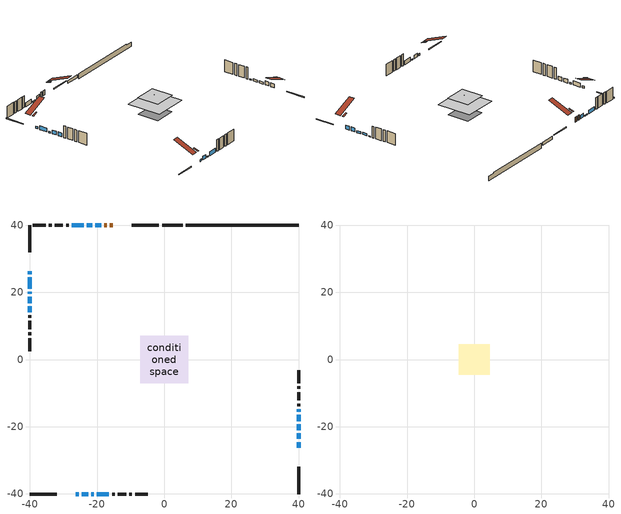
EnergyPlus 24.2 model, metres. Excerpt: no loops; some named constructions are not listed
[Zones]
conditioned space
 floor adiabatic (Floor3 construction): -1.03,-1.03 -1.03,1.03 1.03,1.03 1.03,-1.03 z1.22
 floor adiabatic (AdiabaticFloorConstruction): -7.12,-7.12 -7.12,7.12 7.12,7.12 7.12,-7.12 z3.66
 floor foundation (Slab1 construction): -4.47,-4.47 -4.47,4.47 4.47,4.47 4.47,-4.47 z-0.91
 floor foundation (Slab2 construction): -1.03,-1.03 -1.03,1.03 1.03,1.03 1.03,-1.03 z0
 wall outside (RimJoist1 construction): -1.56,40.01 -9.6,40.01 / -40.01,-40.01 -31.97,-40.01 / -40.01,40.01 -40.01,31.97 / 40.01,-40.01 40.01,-31.97 z1.22:1.52
 wall outside (AdiabaticWallConstruction 1): -15.31,40.01 -16.16,40.01 / -17.09,40.01 -17.79,40.01 z1.22:3.25
 wall outside (AdiabaticWallConstruction): -26.26,-40.01 -25.42,-40.01 / -40.01,26.26 -40.01,25.35 z1.22:2.06; 40.01,-26.26 40.01,-24.56 / 40.01,-23.63 40.01,-21.93 / -40.01,24.42 -40.01,21.02 z1.22:2.82; 40.01,-21 40.01,-19.3 z1.22:2.11; -18.71,40.01 -20.54,40.01 / -24.5,-40.01 -22.67,-40.01 z1.22:2.72; 40.01,-18.37 40.01,-16.47 z1.22:2.16; 40.01,-15.54 40.01,-14.77 / -21.47,40.01 -23,40.01 / -21.74,-40.01 -20.97,-40.01 z1.22:1.63; -23.93,40.01 -27.54,40.01 / -20.05,-40.01 -16.44,-40.01 / -40.01,18.6 -40.01,16.8 / -40.01,15.87 -40.01,14.06 z1.22:2.77; -40.01,20.09 -40.01,19.53 z1.22:1.78
 wall outside (Wall1 construction): -28.46,40.01 -29.19,40.01 / -15.51,-40.01 -14.78,-40.01 / -40.01,13.13 -40.01,12.41 / 40.01,-13.85 40.01,-13.12 z1.22:6.1
 wall outside (Wall2 construction): -30.12,40.01 -32.61,40.01 / -13.85,-40.01 -11.36,-40.01 / -40.01,11.48 -40.01,8.99 / 40.01,-12.19 40.01,-9.7 z1.22:6.1
 wall outside (Wall3 construction): -33.54,40.01 -34.38,40.01 / -10.44,-40.01 -9.6,-40.01 / -40.01,8.06 -40.01,7.22 / 40.01,-8.77 40.01,-7.93 z1.22:6.1
 wall outside (Wall4 construction): -35.31,40.01 -39.08,40.01 / -8.67,-40.01 -4.89,-40.01 / -40.01,6.29 -40.01,2.52 / 40.01,-7 40.01,-3.23 z1.22:6.1
 wall foundation (FoundationWall1 construction): 6.39,40.01,-0.91 6.39,40.01,1.22 36.65,40.01,1.22 36.65,40.01,0.85 40.01,40.01,0.85 40.01,40.01,-0.91
 wall foundation (FoundationWall2 construction): 5.46,40.01 -0.64,40.01 z0:1.14
 window (WindowConstruction): -26.26,-40.01 -25.42,-40.01 z1.22:2.06
 window (WindowConstruction 6): 40.01,-26.26 40.01,-24.56 z1.22:2.82
 window (WindowConstruction 7): 40.01,-23.63 40.01,-21.93 z1.22:2.82
 window (WindowConstruction 8): 40.01,-21 40.01,-19.3 z1.22:2.11
 window (WindowConstruction 9): -18.71,40.01 -20.54,40.01 z1.22:2.72
 window (WindowConstruction 10): -24.5,-40.01 -22.67,-40.01 z1.22:2.72
 window (WindowConstruction 11): -40.01,26.26 -40.01,25.35 z1.22:2.06
 window (WindowConstruction 12): -40.01,24.42 -40.01,21.02 z1.22:2.82
 window (WindowConstruction 1): 40.01,-18.37 40.01,-16.47 z1.22:2.16
 window (WindowConstruction 14): 40.01,-15.54 40.01,-14.78 z1.22:1.63
 window (WindowConstruction 15): -21.47,40.01 -23,40.01 z1.22:1.63
 window (WindowConstruction 16): -21.74,-40.01 -20.97,-40.01 z1.22:1.63
 window (WindowConstruction 2): -23.93,40.01 -27.53,40.01 z1.22:2.77
 window (WindowConstruction 3): -20.05,-40.01 -16.44,-40.01 z1.22:2.77
 window (WindowConstruction 13): -40.01,20.09 -40.01,19.53 z1.22:1.78
 window (WindowConstruction 4): -40.01,18.6 -40.01,16.8 z1.22:2.77
 window (WindowConstruction 5): -40.01,15.87 -40.01,14.06 z1.22:2.77
 door (Door): -15.31,40.01 -16.16,40.01 z1.22:3.25
 door (Door 1): -17.09,40.01 -17.78,40.01 z1.22:3.25
 ceiling adiabatic (AdiabaticFloorConstruction): 7.12,-7.12 7.12,7.12 -7.12,7.12 -7.12,-7.12 z3.66
attic - vented
 floor to conditioned space (Floor1 construction Reversed): -4.59,-4.59 -4.59,4.59 4.59,4.59 4.59,-4.59 z6.1
 floor to conditioned space (Floor2 construction Reversed): -1.03,-1.03 -1.03,1.03 1.03,1.03 1.03,-1.03 z6.1
 roof outside (Roof1 construction): -12.92,40.01,6.1 -12.92,31.18,9.78 -10.53,31.18,9.78 -10.53,40.01,6.1; -28.65,-40.01,6.1 -28.65,-31.18,9.78 -31.04,-31.18,9.78 -31.04,-40.01,6.1; -40.01,28.65,6.1 -31.18,28.65,9.78 -31.18,31.04,9.78 -40.01,31.04,6.1; 40.01,-28.65,6.1 31.18,-28.65,9.78 31.18,-31.04,9.78 40.01,-31.04,6.1
 roof outside (Roof2 construction): -14.38,40.01,6.1 -14.38,38.01,6.76 -13.85,38.01,6.76 -13.85,40.01,6.1; -27.19,-40.01,6.1 -27.19,-38.01,6.76 -27.72,-38.01,6.76 -27.72,-40.01,6.1; -40.01,27.19,6.1 -38.01,27.19,6.76 -38.01,27.72,6.76 -40.01,27.72,6.1; 40.01,-27.19,6.1 38.01,-27.19,6.76 38.01,-27.72,6.76 40.01,-27.72,6.1
[Material] Roughness=Rough; Thermal Absorptance=0.9
Name | Thickness {m} | Conductivity {W/m-K} | Density {kg/m3} | Specific Heat {J/kg-K} | Solar Absorptance | Visible Absorptance
ceiling loosefill ins | 0.0846667 | 0.0480833 | 16.02 | 1046.75 | 0.7 | 0.7
ceiling stud and cavity | 0.1397 | 0.118237 | 65.682 | 1177.47 | 0.7 | 0.7
ceiling stud and cavity 1 | 0.0889 | 7.21176 | 20.9862 | 1087.66 | 0.7 | 0.7
gypsum board | 0.0127 | 0.160291 | 801 | 837.4 | 0.6 | 0.6
gypsum board 1 | 0.00254 | 0.160291 | 801 | 837.4 | 0.6 | 0.6
[Construction]
Floor1 construction: ceiling loosefill ins, ceiling stud and cavity, gypsum board
Floor2 construction: ceiling stud and cavity 1, gypsum board 1
[EnergyManagementSystem:Program]
total_airflows_program: Set total_infil_flow_rate = 0; Set total_mechvent_flow_rate = 0; Set total_natvent_flow_rate = 0; Set total_whf_flow_rate = 0; Set total_infil_flow_rate = total_infil_flow_rate + (infil_program_Qinf * 1); Set total_mechvent_flow_rate = total_mechvent_flow_rate + (infil_program_Qfan * 1); Set total_natvent_flow_rate = total_natvent_flow_rate + (natural_vent_program_Qnv * 1); Set total_whf_flow_rate = total_whf_flow_rate + (natural_vent_program_Qwhf * 1)
total_loads_program: Set loads_htg_tot = 0; Set loads_clg_tot = 0; If htg_load_cond > 0; Set loads_htg_tot = loads_htg_tot + (htg_load_cond - clg_load_cond) * 1.0; EndIf; Set loads_htg_tot = (@Max loads_htg_tot 0); If clg_load_cond > 0; Set loads_clg_tot = loads_clg_tot + (clg_load_cond - htg_load_cond) * 0.0; EndIf; Set loads_clg_tot = (@Max loads_clg_tot 0)
unit_heater_supply_fan_1_disaggregate_program: Set unit_heater_supply_fan_1_primary_htg = 0; If unit_heater_htg_coil_1_s > 0; Set unit_heater_supply_fan_1_primary_htg = unit_heater_supply_fan_1_s; EndIf
unit_heater_supply_fan_disaggregate_program: Set unit_heater_supply_fan_primary_htg = 0; If unit_heater_htg_coil_s > 0; Set unit_heater_supply_fan_primary_htg = unit_heater_supply_fan_s; EndIf
unmet_hours_program: Set htg_unmet_hours = 0; Set clg_unmet_hours = 0; Set unit_htg_unmet_hours = 0; If ((DayOfYear >= 1) && (DayOfYear <= 365)); Set unit_htg_unmet_hours = unit_htg_unmet_hours + conditioned_space_htg_unmet_s; If unit_htg_unmet_hours > htg_unmet_hours; Set htg_unmet_hours = unit_htg_unmet_hours; EndIf; EndIf
water_heater_EC_adj: If WarmupFlag == 0; Set dhw_e_cons = water_heater_energy + water_heater_on_cycle_parasitic + water_heater_off_cycle_parasitic; Set water_heater_ec_adj_act = 0.0 * dhw_e_cons / 1; EndIf
[EnergyManagementSystem:ProgramCallingManager]
component_loads_program_calling_manager: EndOfZoneTimestepAfterZoneReporting; component_loads_program
fridge_schedule_program_calling_manager: BeginZoneTimestepAfterInitHeatBalance; fridge_schedule_program
infil_program_calling_manager: BeginZoneTimestepAfterInitHeatBalance; infil_program
natural_vent_program_calling_manager: BeginZoneTimestepAfterInitHeatBalance; natural_vent_program
total_airflows_program_calling_manager: EndOfZoneTimestepAfterZoneReporting; total_airflows_program
total_loads_program_calling_manager: EndOfZoneTimestepAfterZoneReporting; total_loads_program
unit_heater_supply_fan_1_disaggregate_program_calling_manager: EndOfSystemTimestepBeforeHVACReporting; unit_heater_supply_fan_1_disaggregate_program
unit_heater_supply_fan_disaggregate_program_calling_manager: EndOfSystemTimestepBeforeHVACReporting; unit_heater_supply_fan_disaggregate_program
unmet_hours_program_calling_manager: EndOfZoneTimestepBeforeZoneReporting; unmet_hours_program
water_heater_EC_adj_ProgramManager: EndOfSystemTimestepBeforeHVACReporting; water_heater_EC_adj
[EnergyManagementSystem:OutputVariable] Type of Data in Variable=Summed
Name | EMS Variable | Update Frequency | EMS Program or Subroutine | Units
unit heater supply fan 1 disaggregate htg primary | unit_heater_supply_fan_1_primary_htg | SystemTimestep | unit_heater_supply_fan_1_disaggregate_program | J
unit heater supply fan disaggregate htg primary | unit_heater_supply_fan_primary_htg | SystemTimestep | unit_heater_supply_fan_disaggregate_program | J
loads_htg_tot_peakload_outvar; loads_htg_tot_annual_outvar; Energy Management System Output Variable 1; Energy Management System Output Variable 45 | loads_htg_tot | ZoneTimestep | total_loads_program | J
loads_clg_tot_peakload_outvar; loads_clg_tot_annual_outvar; Energy Management System Output Variable 2; Energy Management System Output Variable 46 | loads_clg_tot | ZoneTimestep | total_loads_program | J
htg_unmet_hours_annual_outvar; Energy Management System Output Variable 3 | htg_unmet_hours | ZoneTimestep | unmet_hours_program | hr
clg_unmet_hours_annual_outvar; Energy Management System Output Variable 4 | clg_unmet_hours | ZoneTimestep | unmet_hours_program | hr
loads_htg_roofs_annual_outvar; Energy Management System Output Variable 5 | loads_htg_roofs | ZoneTimestep | component_loads_program | J
loads_htg_ceilings_annual_outvar; Energy Management System Output Variable 6 | loads_htg_ceilings | ZoneTimestep | component_loads_program | J
loads_htg_walls_annual_outvar; Energy Management System Output Variable 7 | loads_htg_walls | ZoneTimestep | component_loads_program | J
loads_htg_rim_joists_annual_outvar; Energy Management System Output Variable 8 | loads_htg_rim_joists | ZoneTimestep | component_loads_program | J
loads_htg_foundation_walls_annual_outvar; Energy Management System Output Variable 9 | loads_htg_foundation_walls | ZoneTimestep | component_loads_program | J
loads_htg_doors_annual_outvar; Energy Management System Output Variable 10 | loads_htg_doors | ZoneTimestep | component_loads_program | J
loads_htg_windows_conduction_annual_outvar; Energy Management System Output Variable 11 | loads_htg_windows_conduction | ZoneTimestep | component_loads_program | J
loads_htg_windows_solar_annual_outvar; Energy Management System Output Variable 12 | loads_htg_windows_solar | ZoneTimestep | component_loads_program | J
loads_htg_skylights_conduction_annual_outvar; Energy Management System Output Variable 13 | loads_htg_skylights_conduction | ZoneTimestep | component_loads_program | J
loads_htg_skylights_solar_annual_outvar; Energy Management System Output Variable 14 | loads_htg_skylights_solar | ZoneTimestep | component_loads_program | J
loads_htg_floors_annual_outvar; Energy Management System Output Variable 15 | loads_htg_floors | ZoneTimestep | component_loads_program | J
loads_htg_slabs_annual_outvar; Energy Management System Output Variable 16 | loads_htg_slabs | ZoneTimestep | component_loads_program | J
loads_htg_internal_mass_annual_outvar; Energy Management System Output Variable 17 | loads_htg_internal_mass | ZoneTimestep | component_loads_program | J
loads_htg_infil_annual_outvar; Energy Management System Output Variable 18 | loads_htg_infil | ZoneTimestep | component_loads_program | J
loads_htg_natvent_annual_outvar; Energy Management System Output Variable 19 | loads_htg_natvent | ZoneTimestep | component_loads_program | J
loads_htg_mechvent_annual_outvar; Energy Management System Output Variable 20 | loads_htg_mechvent | ZoneTimestep | component_loads_program | J
loads_htg_whf_annual_outvar; Energy Management System Output Variable 21 | loads_htg_whf | ZoneTimestep | component_loads_program | J
loads_htg_ducts_annual_outvar; Energy Management System Output Variable 22 | loads_htg_ducts | ZoneTimestep | component_loads_program | J
loads_htg_intgains_annual_outvar; Energy Management System Output Variable 23 | loads_htg_intgains | ZoneTimestep | component_loads_program | J
loads_htg_lighting_annual_outvar; Energy Management System Output Variable 24 | loads_htg_lighting | ZoneTimestep | component_loads_program | J
loads_clg_roofs_annual_outvar; Energy Management System Output Variable 25 | loads_clg_roofs | ZoneTimestep | component_loads_program | J
loads_clg_ceilings_annual_outvar; Energy Management System Output Variable 26 | loads_clg_ceilings | ZoneTimestep | component_loads_program | J
loads_clg_walls_annual_outvar; Energy Management System Output Variable 27 | loads_clg_walls | ZoneTimestep | component_loads_program | J
loads_clg_rim_joists_annual_outvar; Energy Management System Output Variable 28 | loads_clg_rim_joists | ZoneTimestep | component_loads_program | J
loads_clg_foundation_walls_annual_outvar; Energy Management System Output Variable 29 | loads_clg_foundation_walls | ZoneTimestep | component_loads_program | J
loads_clg_doors_annual_outvar; Energy Management System Output Variable 30 | loads_clg_doors | ZoneTimestep | component_loads_program | J
loads_clg_windows_conduction_annual_outvar; Energy Management System Output Variable 31 | loads_clg_windows_conduction | ZoneTimestep | component_loads_program | J
loads_clg_windows_solar_annual_outvar; Energy Management System Output Variable 32 | loads_clg_windows_solar | ZoneTimestep | component_loads_program | J
loads_clg_skylights_conduction_annual_outvar; Energy Management System Output Variable 33 | loads_clg_skylights_conduction | ZoneTimestep | component_loads_program | J
loads_clg_skylights_solar_annual_outvar; Energy Management System Output Variable 34 | loads_clg_skylights_solar | ZoneTimestep | component_loads_program | J
loads_clg_floors_annual_outvar; Energy Management System Output Variable 35 | loads_clg_floors | ZoneTimestep | component_loads_program | J
loads_clg_slabs_annual_outvar; Energy Management System Output Variable 36 | loads_clg_slabs | ZoneTimestep | component_loads_program | J
loads_clg_internal_mass_annual_outvar; Energy Management System Output Variable 37 | loads_clg_internal_mass | ZoneTimestep | component_loads_program | J
loads_clg_infil_annual_outvar; Energy Management System Output Variable 38 | loads_clg_infil | ZoneTimestep | component_loads_program | J
loads_clg_natvent_annual_outvar; Energy Management System Output Variable 39 | loads_clg_natvent | ZoneTimestep | component_loads_program | J
loads_clg_mechvent_annual_outvar; Energy Management System Output Variable 40 | loads_clg_mechvent | ZoneTimestep | component_loads_program | J
loads_clg_whf_annual_outvar; Energy Management System Output Variable 41 | loads_clg_whf | ZoneTimestep | component_loads_program | J
loads_clg_ducts_annual_outvar; Energy Management System Output Variable 42 | loads_clg_ducts | ZoneTimestep | component_loads_program | J
loads_clg_intgains_annual_outvar; Energy Management System Output Variable 43 | loads_clg_intgains | ZoneTimestep | component_loads_program | J
loads_clg_lighting_annual_outvar; Energy Management System Output Variable 44 | loads_clg_lighting | ZoneTimestep | component_loads_program | J
[Schedule:Day:Interval]
interior lighting schedule day: No, 01:00, 0.108182, 04:00, 0.0901515, 05:00, 0.0991667, 06:00, 0.162273, 07:00, 0.270455, 08:00, 0.342576, 10:00, 0.369621, 11:00, 0.351591, 12:00, 0.333561, 13:00, 0.324545, 14:00, 0.31553, 15:00, 0.333561, 16:00, 0.369621, 17:00, 0.450758, 18:00, 0.585985, 19:00, 0.775303, 20:00, 0.955606, 21:00, 0.991667, 22:00, 0.712197, 23:00, 0.360606, 24:00, 0.162273
interior lighting schedule day 1: No, 01:00, 0.100909, 04:00, 0.0840909, 05:00, 0.0925, 06:00, 0.151364, 07:00, 0.252273, 08:00, 0.319545, 10:00, 0.344773, 11:00, 0.327955, 12:00, 0.311136, 13:00, 0.302727, 14:00, 0.294318, 15:00, 0.311136, 16:00, 0.344773, 17:00, 0.420455, 18:00, 0.546591, 19:00, 0.723182, 20:00, 0.891364, 21:00, 0.925, 22:00, 0.664318, 23:00, 0.336364, 24:00, 0.151364
interior lighting schedule day 2: No, 01:00, 0.0927273, 04:00, 0.0772727, 05:00, 0.085, 06:00, 0.139091, 07:00, 0.231818, 08:00, 0.293636, 10:00, 0.316818, 11:00, 0.301364, 12:00, 0.285909, 13:00, 0.278182, 14:00, 0.270455, 15:00, 0.285909, 16:00, 0.316818, 17:00, 0.386364, 18:00, 0.502273, 19:00, 0.664545, 20:00, 0.819091, 21:00, 0.85, 22:00, 0.610455, 23:00, 0.309091, 24:00, 0.139091
interior lighting schedule day 3: No, 01:00, 0.0845455, 04:00, 0.0704545, 05:00, 0.0775, 06:00, 0.126818, 07:00, 0.211364, 08:00, 0.267727, 10:00, 0.288864, 11:00, 0.274773, 12:00, 0.260682, 13:00, 0.253636, 14:00, 0.246591, 15:00, 0.260682, 16:00, 0.288864, 17:00, 0.352273, 18:00, 0.457955, 19:00, 0.605909, 20:00, 0.746818, 21:00, 0.775, 22:00, 0.556591, 23:00, 0.281818, 24:00, 0.126818
interior lighting schedule day 4: No, 01:00, 0.0763636, 04:00, 0.0636364, 05:00, 0.07, 06:00, 0.114545, 07:00, 0.190909, 08:00, 0.241818, 10:00, 0.260909, 11:00, 0.248182, 12:00, 0.235455, 13:00, 0.229091, 14:00, 0.222727, 15:00, 0.235455, 16:00, 0.260909, 17:00, 0.318182, 18:00, 0.413636, 19:00, 0.547273, 20:00, 0.674545, 21:00, 0.7, 22:00, 0.502727, 23:00, 0.254545, 24:00, 0.114545
interior lighting schedule day 5: No, 01:00, 0.0727273, 04:00, 0.0606061, 05:00, 0.0666667, 06:00, 0.109091, 07:00, 0.181818, 08:00, 0.230303, 10:00, 0.248485, 11:00, 0.236364, 12:00, 0.224242, 13:00, 0.218182, 14:00, 0.212121, 15:00, 0.224242, 16:00, 0.248485, 17:00, 0.30303, 18:00, 0.393939, 19:00, 0.521212, 20:00, 0.642424, 21:00, 0.666667, 22:00, 0.478788, 23:00, 0.242424, 24:00, 0.109091
interior lighting schedule day 6: No, 01:00, 0.0745455, 04:00, 0.0621212, 05:00, 0.0683333, 06:00, 0.111818, 07:00, 0.186364, 08:00, 0.236061, 10:00, 0.254697, 11:00, 0.242273, 12:00, 0.229848, 13:00, 0.223636, 14:00, 0.217424, 15:00, 0.229848, 16:00, 0.254697, 17:00, 0.310606, 18:00, 0.403788, 19:00, 0.534242, 20:00, 0.658485, 21:00, 0.683333, 22:00, 0.490758, 23:00, 0.248485, 24:00, 0.111818
interior lighting schedule day 7: No, 01:00, 0.08, 04:00, 0.0666667, 05:00, 0.0733333, 06:00, 0.12, 07:00, 0.2, 08:00, 0.253333, 10:00, 0.273333, 11:00, 0.26, 12:00, 0.246667, 13:00, 0.24, 14:00, 0.233333, 15:00, 0.246667, 16:00, 0.273333, 17:00, 0.333333, 18:00, 0.433333, 19:00, 0.573333, 20:00, 0.706667, 21:00, 0.733333, 22:00, 0.526667, 23:00, 0.266667, 24:00, 0.12
interior lighting schedule day 8: No, 01:00, 0.0890909, 04:00, 0.0742424, 05:00, 0.0816667, 06:00, 0.133636, 07:00, 0.222727, 08:00, 0.282121, 10:00, 0.304394, 11:00, 0.289545, 12:00, 0.274697, 13:00, 0.267273, 14:00, 0.259848, 15:00, 0.274697, 16:00, 0.304394, 17:00, 0.371212, 18:00, 0.482576, 19:00, 0.638485, 20:00, 0.78697, 21:00, 0.816667, 22:00, 0.586515, 23:00, 0.29697, 24:00, 0.133636
interior lighting schedule day 9: No, 01:00, 0.0972727, 04:00, 0.0810606, 05:00, 0.0891667, 06:00, 0.145909, 07:00, 0.243182, 08:00, 0.30803, 10:00, 0.332348, 11:00, 0.316136, 12:00, 0.299924, 13:00, 0.291818, 14:00, 0.283712, 15:00, 0.299924, 16:00, 0.332348, 17:00, 0.405303, 18:00, 0.526894, 19:00, 0.697121, 20:00, 0.859242, 21:00, 0.891667, 22:00, 0.640379, 23:00, 0.324242, 24:00, 0.145909
interior lighting schedule day 10: No, 01:00, 0.105455, 04:00, 0.0878788, 05:00, 0.0966667, 06:00, 0.158182, 07:00, 0.263636, 08:00, 0.333939, 10:00, 0.360303, 11:00, 0.342727, 12:00, 0.325152, 13:00, 0.316364, 14:00, 0.307576, 15:00, 0.325152, 16:00, 0.360303, 17:00, 0.439394, 18:00, 0.571212, 19:00, 0.755758, 20:00, 0.931515, 21:00, 0.966667, 22:00, 0.694242, 23:00, 0.351515, 24:00, 0.158182
interior lighting schedule day 11: No, 01:00, 0.109091, 04:00, 0.0909091, 05:00, 0.1, 06:00, 0.163636, 07:00, 0.272727, 08:00, 0.345455, 10:00, 0.372727, 11:00, 0.354545, 12:00, 0.336364, 13:00, 0.327273, 14:00, 0.318182, 15:00, 0.336364, 16:00, 0.372727, 17:00, 0.454545, 18:00, 0.590909, 19:00, 0.781818, 20:00, 0.963636, 21:00, 1, 22:00, 0.718182, 23:00, 0.363636, 24:00, 0.163636
interior lighting schedule default day; occupants schedule default day; clothes dryer schedule default day; cooking range schedule default day; mech vent bath fan 0 schedule default day; mech vent bath fan 1 schedule default day; mech vent range fan 0 schedule default day; misc plug loads schedule default day; general water use schedule default day; heating setpoint default day; cooling setpoint default day; clothes dryer exhaust 0 schedule default day; cooling season schedule day; cooling season schedule day 2; cooling season schedule default day; exterior lighting schedule default day; natural vent schedule default day: No, 24:00, 0
occupants schedule day: No, 05:00, 0.426829, 06:00, 0.719512, 07:00, 1, 08:00, 0.670732, 09:00, 0.329268, 14:00, 0.170732, 15:00, 0.231707, 16:00, 0.329268, 17:00, 0.5, 18:00, 0.670732, 19:00, 0.829268, 21:00, 1, 22:00, 0.853659, 23:00, 0.646341, 24:00, 0.426829
clothes dryer schedule day; clothes dryer exhaust 0 schedule day: No, 01:00, 0.123457, 02:00, 0.0740741, 03:00, 0.0493827, 04:00, 0.0246914, 05:00, 0.0493827, 06:00, 0.0740741, 07:00, 0.197531, 08:00, 0.395062, 09:00, 0.592593, 10:00, 0.839506, 11:00, 0.962963, 12:00, 1, 13:00, 0.91358, 14:00, 0.82716, 15:00, 0.716049, 16:00, 0.753086, 17:00, 0.679012, 18:00, 0.666667, 20:00, 0.62963, 21:00, 0.641975, 22:00, 0.666667, 23:00, 0.54321, 24:00, 0.296296
cooking range schedule day: No, 05:00, 0.0597015, 06:00, 0.11194, 07:00, 0.171642, 08:00, 0.291045, 11:00, 0.343284, 12:00, 0.402985, 13:00, 0.462687, 14:00, 0.343284, 15:00, 0.291045, 16:00, 0.402985, 17:00, 0.567164, 18:00, 1, 19:00, 0.850746, 20:00, 0.432836, 21:00, 0.291045, 22:00, 0.231343, 23:00, 0.171642, 24:00, 0.11194
mech vent bath fan 0 schedule day; mech vent bath fan 1 schedule day: No, 07:00, 0, 08:00, 1, 09:00, 0.2, 24:00, 0
mech vent range fan 0 schedule day: No, 18:00, 0, 19:00, 1, 20:00, 0.2, 24:00, 0
misc plug loads schedule day: No, 06:00, 0.705882, 07:00, 0.745098, 08:00, 0.803922, 15:00, 0.823529, 16:00, 0.862745, 17:00, 0.921569, 18:00, 0.980392, 19:00, 1, 20:00, 0.980392, 21:00, 0.941176, 22:00, 0.862745, 23:00, 0.784314, 24:00, 0.72549
general water use schedule day: No, 01:00, 0.315068, 03:00, 0.287671, 04:00, 0.342466, 05:00, 0.369863, 06:00, 0.520548, 07:00, 0.60274, 08:00, 0.534247, 10:00, 0.506849, 11:00, 0.465753, 14:00, 0.479452, 15:00, 0.534247, 16:00, 0.589041, 17:00, 0.69863, 18:00, 0.876712, 19:00, 0.890411, 20:00, 0.986301, 21:00, 1, 22:00, 0.863014, 23:00, 0.616438, 24:00, 0.465753
heating setpoint day: No, 07:00, 18, 23:00, 21, 24:00, 18
cooling setpoint day: No, 24:00, 25
cooling season schedule day 1: No, 24:00, 1
exterior lighting schedule day: No, 01:00, 0.566667, 03:00, 0.524167, 05:00, 0.495833, 06:00, 0.5525, 07:00, 0.623333, 08:00, 0.580833, 09:00, 0.439167, 10:00, 0.354167, 12:00, 0.34, 13:00, 0.354167, 14:00, 0.396667, 15:00, 0.425, 16:00, 0.495833, 17:00, 0.623333, 18:00, 0.793333, 19:00, 0.906667, 20:00, 0.963333, 21:00, 0.991667, 22:00, 0.920833, 23:00, 0.793333, 24:00, 0.665833
exterior lighting schedule day 1: No, 01:00, 0.528571, 03:00, 0.488929, 05:00, 0.4625, 06:00, 0.515357, 07:00, 0.581429, 08:00, 0.541786, 09:00, 0.409643, 10:00, 0.330357, 12:00, 0.317143, 13:00, 0.330357, 14:00, 0.37, 15:00, 0.396429, 16:00, 0.4625, 17:00, 0.581429, 18:00, 0.74, 19:00, 0.845714, 20:00, 0.898571, 21:00, 0.925, 22:00, 0.858929, 23:00, 0.74, 24:00, 0.621071
exterior lighting schedule day 10: No, 01:00, 0.552381, 03:00, 0.510952, 05:00, 0.483333, 06:00, 0.538571, 07:00, 0.607619, 08:00, 0.56619, 09:00, 0.428095, 10:00, 0.345238, 12:00, 0.331429, 13:00, 0.345238, 14:00, 0.386667, 15:00, 0.414286, 16:00, 0.483333, 17:00, 0.607619, 18:00, 0.773333, 19:00, 0.88381, 20:00, 0.939048, 21:00, 0.966667, 22:00, 0.897619, 23:00, 0.773333, 24:00, 0.649048
exterior lighting schedule day 11: No, 01:00, 0.571429, 03:00, 0.528571, 05:00, 0.5, 06:00, 0.557143, 07:00, 0.628571, 08:00, 0.585714, 09:00, 0.442857, 10:00, 0.357143, 12:00, 0.342857, 13:00, 0.357143, 14:00, 0.4, 15:00, 0.428571, 16:00, 0.5, 17:00, 0.628571, 18:00, 0.8, 19:00, 0.914286, 20:00, 0.971429, 21:00, 1, 22:00, 0.928571, 23:00, 0.8, 24:00, 0.671429
exterior lighting schedule day 2: No, 01:00, 0.485714, 03:00, 0.449286, 05:00, 0.425, 06:00, 0.473571, 07:00, 0.534286, 08:00, 0.497857, 09:00, 0.376429, 10:00, 0.303571, 12:00, 0.291429, 13:00, 0.303571, 14:00, 0.34, 15:00, 0.364286, 16:00, 0.425, 17:00, 0.534286, 18:00, 0.68, 19:00, 0.777143, 20:00, 0.825714, 21:00, 0.85, 22:00, 0.789286, 23:00, 0.68, 24:00, 0.570714
exterior lighting schedule day 3: No, 01:00, 0.442857, 03:00, 0.409643, 05:00, 0.3875, 06:00, 0.431786, 07:00, 0.487143, 08:00, 0.453929, 09:00, 0.343214, 10:00, 0.276786, 12:00, 0.265714, 13:00, 0.276786, 14:00, 0.31, 15:00, 0.332143, 16:00, 0.3875, 17:00, 0.487143, 18:00, 0.62, 19:00, 0.708571, 20:00, 0.752857, 21:00, 0.775, 22:00, 0.719643, 23:00, 0.62, 24:00, 0.520357
exterior lighting schedule day 4: No, 01:00, 0.4, 03:00, 0.37, 05:00, 0.35, 06:00, 0.39, 07:00, 0.44, 08:00, 0.41, 09:00, 0.31, 10:00, 0.25, 12:00, 0.24, 13:00, 0.25, 14:00, 0.28, 15:00, 0.3, 16:00, 0.35, 17:00, 0.44, 18:00, 0.56, 19:00, 0.64, 20:00, 0.68, 21:00, 0.7, 22:00, 0.65, 23:00, 0.56, 24:00, 0.47
exterior lighting schedule day 5: No, 01:00, 0.380952, 03:00, 0.352381, 05:00, 0.333333, 06:00, 0.371429, 07:00, 0.419048, 08:00, 0.390476, 09:00, 0.295238, 10:00, 0.238095, 12:00, 0.228571, 13:00, 0.238095, 14:00, 0.266667, 15:00, 0.285714, 16:00, 0.333333, 17:00, 0.419048, 18:00, 0.533333, 19:00, 0.609524, 20:00, 0.647619, 21:00, 0.666667, 22:00, 0.619048, 23:00, 0.533333, 24:00, 0.447619
exterior lighting schedule day 6: No, 01:00, 0.390476, 03:00, 0.36119, 05:00, 0.341667, 06:00, 0.380714, 07:00, 0.429524, 08:00, 0.400238, 09:00, 0.302619, 10:00, 0.244048, 12:00, 0.234286, 13:00, 0.244048, 14:00, 0.273333, 15:00, 0.292857, 16:00, 0.341667, 17:00, 0.429524, 18:00, 0.546667, 19:00, 0.624762, 20:00, 0.66381, 21:00, 0.683333, 22:00, 0.634524, 23:00, 0.546667, 24:00, 0.45881
exterior lighting schedule day 7: No, 01:00, 0.419048, 03:00, 0.387619, 05:00, 0.366667, 06:00, 0.408571, 07:00, 0.460952, 08:00, 0.429524, 09:00, 0.324762, 10:00, 0.261905, 12:00, 0.251429, 13:00, 0.261905, 14:00, 0.293333, 15:00, 0.314286, 16:00, 0.366667, 17:00, 0.460952, 18:00, 0.586667, 19:00, 0.670476, 20:00, 0.712381, 21:00, 0.733333, 22:00, 0.680952, 23:00, 0.586667, 24:00, 0.492381
exterior lighting schedule day 8: No, 01:00, 0.466667, 03:00, 0.431667, 05:00, 0.408333, 06:00, 0.455, 07:00, 0.513333, 08:00, 0.478333, 09:00, 0.361667, 10:00, 0.291667, 12:00, 0.28, 13:00, 0.291667, 14:00, 0.326667, 15:00, 0.35, 16:00, 0.408333, 17:00, 0.513333, 18:00, 0.653333, 19:00, 0.746667, 20:00, 0.793333, 21:00, 0.816667, 22:00, 0.758333, 23:00, 0.653333, 24:00, 0.548333
exterior lighting schedule day 9: No, 01:00, 0.509524, 03:00, 0.47131, 05:00, 0.445833, 06:00, 0.496786, 07:00, 0.560476, 08:00, 0.522262, 09:00, 0.394881, 10:00, 0.318452, 12:00, 0.305714, 13:00, 0.318452, 14:00, 0.356667, 15:00, 0.382143, 16:00, 0.445833, 17:00, 0.560476, 18:00, 0.713333, 19:00, 0.815238, 20:00, 0.86619, 21:00, 0.891667, 22:00, 0.827976, 23:00, 0.713333, 24:00, 0.59869
[Schedule:Week:Daily]
heating setpoint Week Rule - Jan1-Dec31: heating setpoint day, heating setpoint day, heating setpoint day, heating setpoint day, heating setpoint day, heating setpoint day, heating setpoint day, heating setpoint default day, heating setpoint default day, heating setpoint default day, heating setpoint default day, heating setpoint default day
cooling setpoint Week Rule - Jan1-Dec31: cooling setpoint day, cooling setpoint day, cooling setpoint day, cooling setpoint day, cooling setpoint day, cooling setpoint day, cooling setpoint day, cooling setpoint default day, cooling setpoint default day, cooling setpoint default day, cooling setpoint default day, cooling setpoint default day
clothes dryer exhaust 0 schedule Week Rule - Jan1-Dec31: clothes dryer exhaust 0 schedule day, clothes dryer exhaust 0 schedule day, clothes dryer exhaust 0 schedule day, clothes dryer exhaust 0 schedule day, clothes dryer exhaust 0 schedule day, clothes dryer exhaust 0 schedule day, clothes dryer exhaust 0 schedule day, clothes dryer exhaust 0 schedule default day, clothes dryer exhaust 0 schedule default day, clothes dryer exhaust 0 schedule default day, clothes dryer exhaust 0 schedule default day, clothes dryer exhaust 0 schedule default day
cooling season schedule Week Rule - Jan1-May26: cooling season schedule day, cooling season schedule day, cooling season schedule day, cooling season schedule day, cooling season schedule day, cooling season schedule day, cooling season schedule day, cooling season schedule default day, cooling season schedule default day, cooling season schedule default day, cooling season schedule default day, cooling season schedule default day
cooling season schedule Week Rule - May27-Jun2: cooling season schedule day, cooling season schedule day, cooling season schedule day, cooling season schedule day, cooling season schedule day, cooling season schedule day 1, cooling season schedule day 1, cooling season schedule default day, cooling season schedule default day, cooling season schedule default day, cooling season schedule default day, cooling season schedule default day
cooling season schedule Week Rule - Jun3-Aug25: cooling season schedule day 1, cooling season schedule day 1, cooling season schedule day 1, cooling season schedule day 1, cooling season schedule day 1, cooling season schedule day 1, cooling season schedule day 1, cooling season schedule default day, cooling season schedule default day, cooling season schedule default day, cooling season schedule default day, cooling season schedule default day
cooling season schedule Week Rule - Aug26-Sep1: cooling season schedule day 1, cooling season schedule day 1, cooling season schedule day 1, cooling season schedule day 1, cooling season schedule day 1, cooling season schedule day 1, cooling season schedule day 2, cooling season schedule default day, cooling season schedule default day, cooling season schedule default day, cooling season schedule default day, cooling season schedule default day
cooling season schedule Week Rule - Sep2-Dec31: cooling season schedule day 2, cooling season schedule day 2, cooling season schedule day 2, cooling season schedule day 2, cooling season schedule day 2, cooling season schedule day 2, cooling season schedule day 2, cooling season schedule default day, cooling season schedule default day, cooling season schedule default day, cooling season schedule default day, cooling season schedule default day
exterior lighting schedule Week Rule - Feb25-Mar3: exterior lighting schedule day 1, exterior lighting schedule day 1, exterior lighting schedule day 1, exterior lighting schedule day 1, exterior lighting schedule day 2, exterior lighting schedule day 2, exterior lighting schedule day 2, exterior lighting schedule default day, exterior lighting schedule default day, exterior lighting schedule default day, exterior lighting schedule default day, exterior lighting schedule default day
exterior lighting schedule Week Rule - Mar4-Mar31: exterior lighting schedule day 2, exterior lighting schedule day 2, exterior lighting schedule day 2, exterior lighting schedule day 2, exterior lighting schedule day 2, exterior lighting schedule day 2, exterior lighting schedule day 2, exterior lighting schedule default day, exterior lighting schedule default day, exterior lighting schedule default day, exterior lighting schedule default day, exterior lighting schedule default day
exterior lighting schedule Week Rule - Apr1-Apr28: exterior lighting schedule day 3, exterior lighting schedule day 3, exterior lighting schedule day 3, exterior lighting schedule day 3, exterior lighting schedule day 3, exterior lighting schedule day 3, exterior lighting schedule day 3, exterior lighting schedule default day, exterior lighting schedule default day, exterior lighting schedule default day, exterior lighting schedule default day, exterior lighting schedule default day
exterior lighting schedule Week Rule - Apr29-May5: exterior lighting schedule day 3, exterior lighting schedule day 3, exterior lighting schedule day 4, exterior lighting schedule day 4, exterior lighting schedule day 4, exterior lighting schedule day 4, exterior lighting schedule day 4, exterior lighting schedule default day, exterior lighting schedule default day, exterior lighting schedule default day, exterior lighting schedule default day, exterior lighting schedule default day
exterior lighting schedule Week Rule - May6-May26: exterior lighting schedule day 4, exterior lighting schedule day 4, exterior lighting schedule day 4, exterior lighting schedule day 4, exterior lighting schedule day 4, exterior lighting schedule day 4, exterior lighting schedule day 4, exterior lighting schedule default day, exterior lighting schedule default day, exterior lighting schedule default day, exterior lighting schedule default day, exterior lighting schedule default day
exterior lighting schedule Week Rule - May27-Jun2: exterior lighting schedule day 4, exterior lighting schedule day 4, exterior lighting schedule day 4, exterior lighting schedule day 4, exterior lighting schedule day 4, exterior lighting schedule day 5, exterior lighting schedule day 5, exterior lighting schedule default day, exterior lighting schedule default day, exterior lighting schedule default day, exterior lighting schedule default day, exterior lighting schedule default day
exterior lighting schedule Week Rule - Jun3-Jun30: exterior lighting schedule day 5, exterior lighting schedule day 5, exterior lighting schedule day 5, exterior lighting schedule day 5, exterior lighting schedule day 5, exterior lighting schedule day 5, exterior lighting schedule day 5, exterior lighting schedule default day, exterior lighting schedule default day, exterior lighting schedule default day, exterior lighting schedule default day, exterior lighting schedule default day
exterior lighting schedule Week Rule - Jul1-Jul28: exterior lighting schedule day 6, exterior lighting schedule day 6, exterior lighting schedule day 6, exterior lighting schedule day 6, exterior lighting schedule day 6, exterior lighting schedule day 6, exterior lighting schedule day 6, exterior lighting schedule default day, exterior lighting schedule default day, exterior lighting schedule default day, exterior lighting schedule default day, exterior lighting schedule default day
exterior lighting schedule Week Rule - Jul29-Aug4: exterior lighting schedule day 6, exterior lighting schedule day 6, exterior lighting schedule day 6, exterior lighting schedule day 7, exterior lighting schedule day 7, exterior lighting schedule day 7, exterior lighting schedule day 7, exterior lighting schedule default day, exterior lighting schedule default day, exterior lighting schedule default day, exterior lighting schedule default day, exterior lighting schedule default day
exterior lighting schedule Week Rule - Aug5-Aug25: exterior lighting schedule day 7, exterior lighting schedule day 7, exterior lighting schedule day 7, exterior lighting schedule day 7, exterior lighting schedule day 7, exterior lighting schedule day 7, exterior lighting schedule day 7, exterior lighting schedule default day, exterior lighting schedule default day, exterior lighting schedule default day, exterior lighting schedule default day, exterior lighting schedule default day
exterior lighting schedule Week Rule - Aug26-Sep1: exterior lighting schedule day 7, exterior lighting schedule day 7, exterior lighting schedule day 7, exterior lighting schedule day 7, exterior lighting schedule day 7, exterior lighting schedule day 7, exterior lighting schedule day 8, exterior lighting schedule default day, exterior lighting schedule default day, exterior lighting schedule default day, exterior lighting schedule default day, exterior lighting schedule default day
exterior lighting schedule Week Rule - Sep2-Sep29: exterior lighting schedule day 8, exterior lighting schedule day 8, exterior lighting schedule day 8, exterior lighting schedule day 8, exterior lighting schedule day 8, exterior lighting schedule day 8, exterior lighting schedule day 8, exterior lighting schedule default day, exterior lighting schedule default day, exterior lighting schedule default day, exterior lighting schedule default day, exterior lighting schedule default day
exterior lighting schedule Week Rule - Sep30-Oct6: exterior lighting schedule day 8, exterior lighting schedule day 9, exterior lighting schedule day 9, exterior lighting schedule day 9, exterior lighting schedule day 9, exterior lighting schedule day 9, exterior lighting schedule day 9, exterior lighting schedule default day, exterior lighting schedule default day, exterior lighting schedule default day, exterior lighting schedule default day, exterior lighting schedule default day
exterior lighting schedule Week Rule - Oct7-Oct27: exterior lighting schedule day 9, exterior lighting schedule day 9, exterior lighting schedule day 9, exterior lighting schedule day 9, exterior lighting schedule day 9, exterior lighting schedule day 9, exterior lighting schedule day 9, exterior lighting schedule default day, exterior lighting schedule default day, exterior lighting schedule default day, exterior lighting schedule default day, exterior lighting schedule default day
exterior lighting schedule Week Rule - Oct28-Nov3: exterior lighting schedule day 9, exterior lighting schedule day 9, exterior lighting schedule day 9, exterior lighting schedule day 9, exterior lighting schedule day 10, exterior lighting schedule day 10, exterior lighting schedule day 10, exterior lighting schedule default day, exterior lighting schedule default day, exterior lighting schedule default day, exterior lighting schedule default day, exterior lighting schedule default day
exterior lighting schedule Week Rule - Nov4-Nov24: exterior lighting schedule day 10, exterior lighting schedule day 10, exterior lighting schedule day 10, exterior lighting schedule day 10, exterior lighting schedule day 10, exterior lighting schedule day 10, exterior lighting schedule day 10, exterior lighting schedule default day, exterior lighting schedule default day, exterior lighting schedule default day, exterior lighting schedule default day, exterior lighting schedule default day
exterior lighting schedule Week Rule - Nov25-Dec1: exterior lighting schedule day 10, exterior lighting schedule day 10, exterior lighting schedule day 10, exterior lighting schedule day 10, exterior lighting schedule day 10, exterior lighting schedule day 10, exterior lighting schedule day 11, exterior lighting schedule default day, exterior lighting schedule default day, exterior lighting schedule default day, exterior lighting schedule default day, exterior lighting schedule default day
exterior lighting schedule Week Rule - Dec2-Dec31: exterior lighting schedule day 11, exterior lighting schedule day 11, exterior lighting schedule day 11, exterior lighting schedule day 11, exterior lighting schedule day 11, exterior lighting schedule day 11, exterior lighting schedule day 11, exterior lighting schedule default day, exterior lighting schedule default day, exterior lighting schedule default day, exterior lighting schedule default day, exterior lighting schedule default day
natural vent schedule Week Rule - Jan1-Dec31: natural vent schedule default day, natural vent schedule default day, natural vent schedule default day, natural vent schedule default day, natural vent schedule default day, natural vent schedule default day, natural vent schedule default day, natural vent schedule default day, natural vent schedule default day, natural vent schedule default day, natural vent schedule default day, natural vent schedule default day
[Schedule:Year]
heating setpoint: heating setpoint Week Rule - Jan1-Dec31, 1, 1, 12, 31
cooling setpoint: cooling setpoint Week Rule - Jan1-Dec31, 1, 1, 12, 31
clothes dryer exhaust 0 schedule: clothes dryer exhaust 0 schedule Week Rule - Jan1-Dec31, 1, 1, 12, 31
cooling season schedule: cooling season schedule Week Rule - Jan1-May26, 1, 1, 5, 26, cooling season schedule Week Rule - May27-Jun2, 5, 27, 6, 2, cooling season schedule Week Rule - Jun3-Aug25, 6, 3, 8, 25, cooling season schedule Week Rule - Aug26-Sep1, 8, 26, 9, 1, cooling season schedule Week Rule - Sep2-Dec31, 9, 2, 12, 31
natural vent schedule: natural vent schedule Week Rule - Jan1-Dec31, 1, 1, 12, 31
